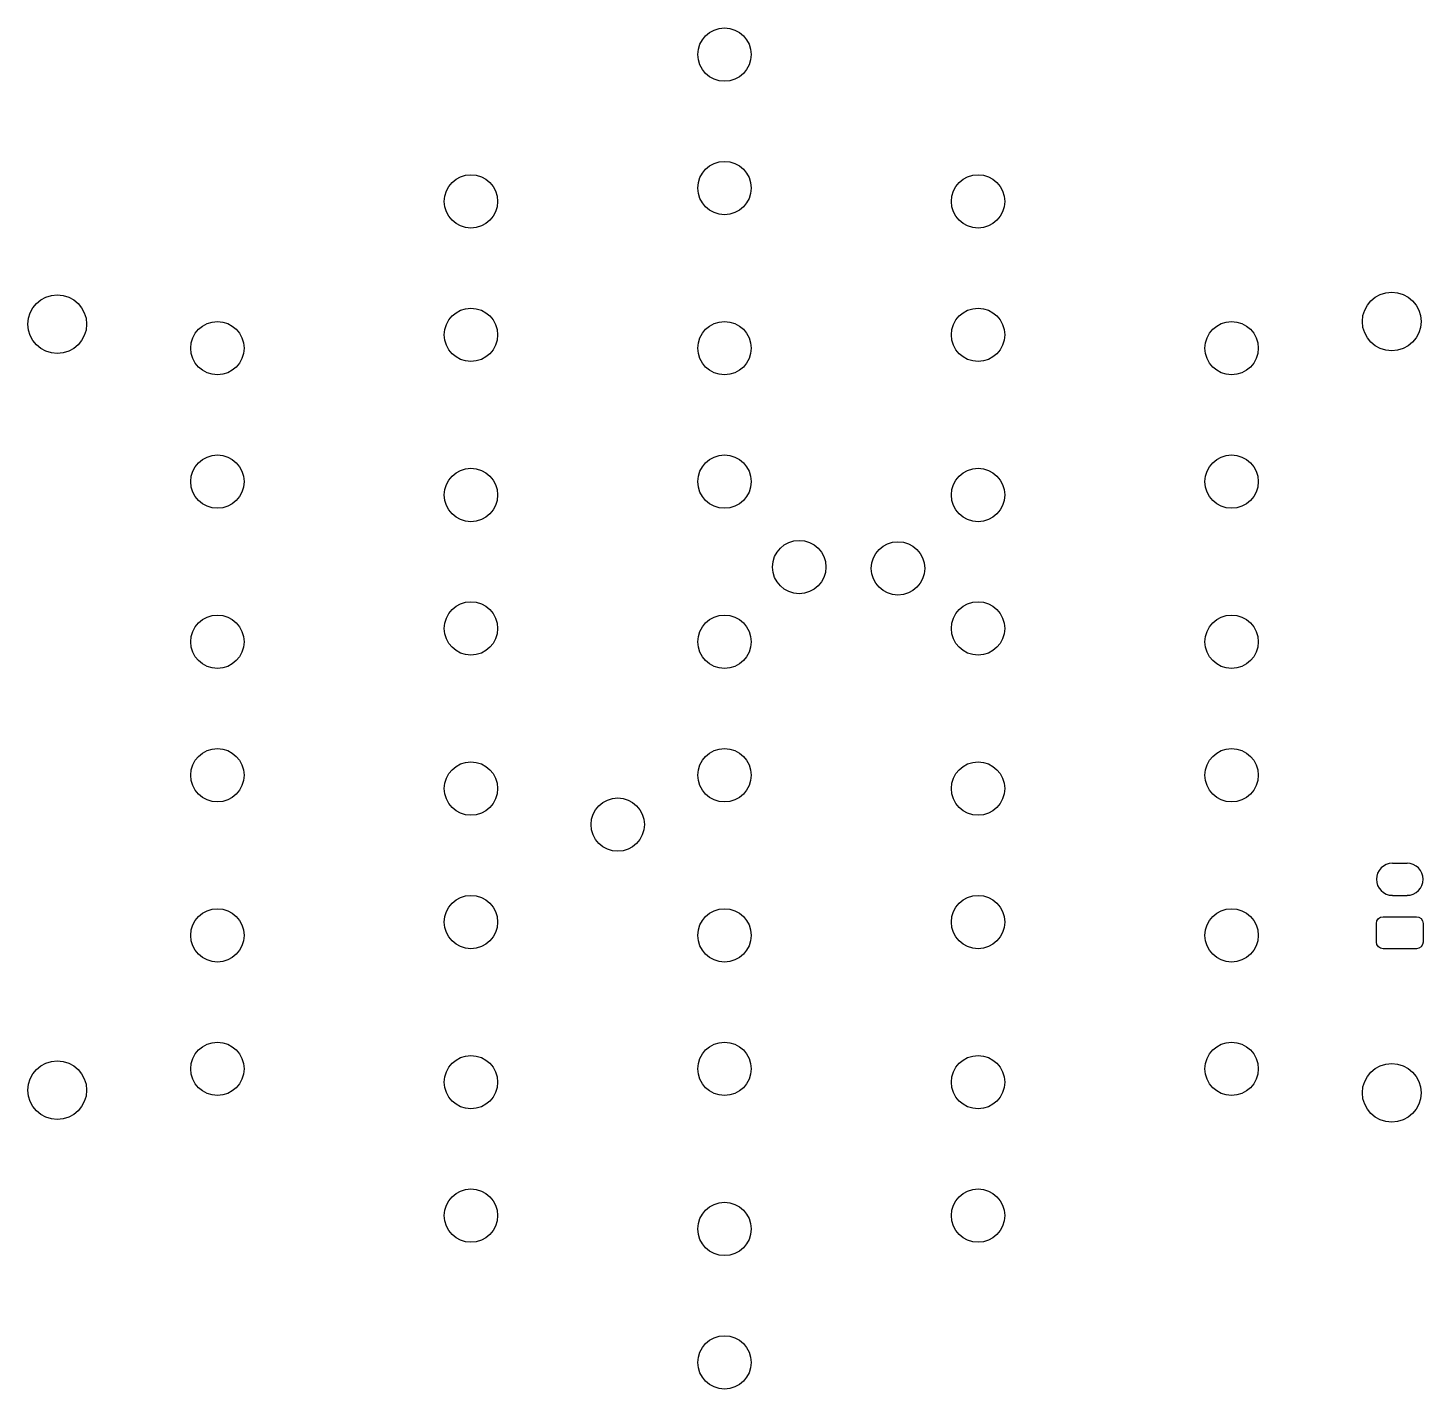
# Model space of a CAD drawing. Extents: x 4.48 to 6.54, y -4.04 to -2.03.
import ezdxf

# ---------------------------------------------------------------- set-up
doc = ezdxf.new("R2010")
doc.units = 0
doc.header["$MEASUREMENT"] = 0
doc.layers.add('BLACK', color=7, linetype='CONTINUOUS')

msp = doc.modelspace()

# ---------------------------------------------------------------- linework, layer by layer
at = {"layer": 'BLACK', "linetype": 'CONTINUOUS'}
for p, q in [((6.49705, -3.25984), (6.5187, -3.25984)), ((6.49705, -3.30709), (6.5187, -3.30709)), ((6.47343, -3.34843), (6.47417, -3.34466)), ((6.47343, -3.37598), (6.47343, -3.34843)), ((6.47417, -3.34466), (6.47631, -3.34147)), ((6.47631, -3.34147), (6.4795, -3.33933)), ((6.4795, -3.33933), (6.48327, -3.33858)), ((6.48327, -3.33858), (6.53248, -3.33858)), ((6.53248, -3.33858), (6.53625, -3.33933)), ((6.53625, -3.33933), (6.53944, -3.34147)), ((6.53944, -3.34147), (6.54157, -3.34466)), ((6.54157, -3.34466), (6.54232, -3.34843)), ((6.54232, -3.34843), (6.54232, -3.37598)), ((6.47417, -3.37975), (6.47343, -3.37598)), ((6.47631, -3.38294), (6.47417, -3.37975)), ((6.4795, -3.38508), (6.47631, -3.38294)), ((6.48327, -3.38583), (6.4795, -3.38508)), ((6.53248, -3.38583), (6.48327, -3.38583)), ((6.53625, -3.38508), (6.53248, -3.38583)), ((6.53944, -3.38294), (6.53625, -3.38508)), ((6.54157, -3.37975), (6.53944, -3.38294)), ((6.54232, -3.37598), (6.54157, -3.37975))]:
    msp.add_line(p, q, dxfattribs=at)
at = {"layer": 'BLACK'}
for centre, radius in [((5.51181, -2.06693), 0.03937), ((5.51181, -2.26378), 0.03937), ((5.1378, -2.28346), 0.03937), ((5.88583, -2.28346), 0.03937), ((4.52756, -2.46457), 0.04331), ((6.49606, -2.46063), 0.04331), ((5.1378, -2.48031), 0.03937), ((5.88583, -2.48031), 0.03937), ((4.76378, -2.5), 0.03937), ((5.51181, -2.5), 0.03937), ((6.25984, -2.5), 0.03937), ((4.76378, -2.69685), 0.03937), ((5.51181, -2.69685), 0.03937), ((6.25984, -2.69685), 0.03937), ((5.1378, -2.71654), 0.03937), ((5.88583, -2.71654), 0.03937), ((5.62205, -2.82283), 0.03937), ((5.76772, -2.8248), 0.03937), ((5.1378, -2.91339), 0.03937), ((5.88583, -2.91339), 0.03937), ((4.76378, -2.93307), 0.03937), ((5.51181, -2.93307), 0.03937), ((6.25984, -2.93307), 0.03937), ((4.76378, -3.12992), 0.03937), ((5.51181, -3.12992), 0.03937), ((6.25984, -3.12992), 0.03937), ((5.1378, -3.14961), 0.03937), ((5.88583, -3.14961), 0.03937), ((5.35433, -3.20276), 0.03937), ((5.1378, -3.34646), 0.03937), ((5.88583, -3.34646), 0.03937), ((4.76378, -3.36614), 0.03937), ((5.51181, -3.36614), 0.03937), ((6.25984, -3.36614), 0.03937), ((4.76378, -3.56299), 0.03937), ((5.51181, -3.56299), 0.03937), ((6.25984, -3.56299), 0.03937), ((4.52756, -3.59449), 0.04331), ((5.1378, -3.58268), 0.03937), ((5.88583, -3.58268), 0.03937), ((6.49606, -3.59843), 0.04331), ((5.1378, -3.77953), 0.03937), ((5.88583, -3.77953), 0.03937), ((5.51181, -3.79921), 0.03937), ((5.51181, -3.99606), 0.03937)]:
    msp.add_circle(centre, radius, dxfattribs=at)
for centre, start, end in [((6.49705, -3.28346), 90, 270), ((6.5187, -3.28346), 270, 450)]:
    msp.add_arc(centre, 0.02362, start, end, dxfattribs=at)

doc.saveas('drawing.dxf')
